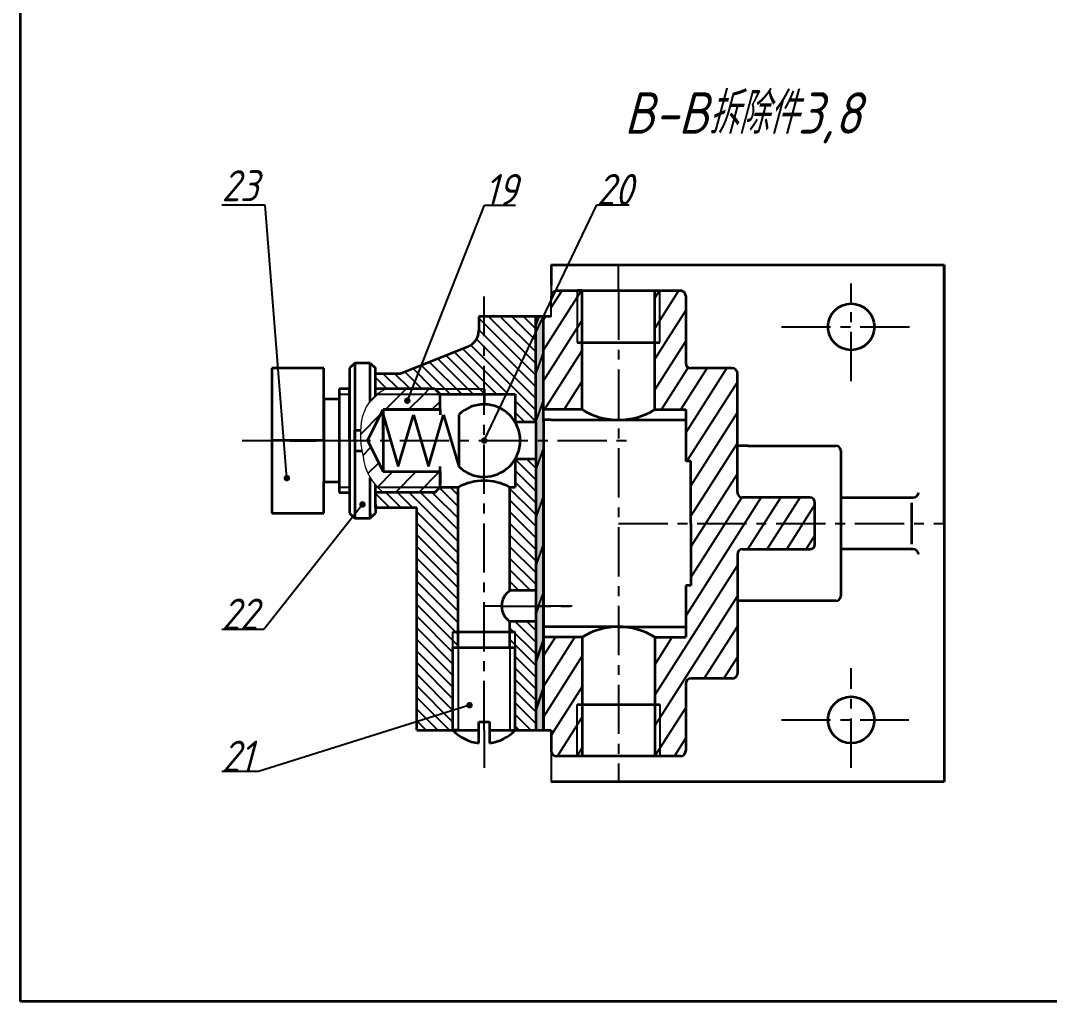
# Model space of a CAD drawing. Header units: millimetres. Extents: x -201 to 1014, y 169 to 592.
# Drawn here: x -200.8 to -1.8, y 168.8 to 358.4 of the extents above; entities that cross this region are included whole.
import ezdxf

# ---------------------------------------------------------------- set-up
doc = ezdxf.new("R2010")
doc.units = ezdxf.units.MM
doc.header["$LTSCALE"] = 0.3
doc.linetypes.add('CENTER', pattern=[50.8, 31.75, -6.35, 6.35, -6.35])
doc.layers.add('cushi', color=7, linetype='Continuous', lineweight=35)
doc.layers.add('cushixian', color=7, linetype='Continuous', lineweight=35)
for name, color, linetype in [('xi', 7, 'Continuous'), ('xishixian', 7, 'Continuous'), ('zhongxin', 7, 'CENTER'), ('zhongxinxian', 7, 'CENTER')]:
    doc.layers.add(name, color=color, linetype=linetype)
doc.styles.get("Standard").update_dxf_attribs({"font": 'gbeitc.shx', "height": 4, "bigfont": 'gbcbig.shx'})
doc.dimstyles.new('ISO-25', dxfattribs={"dimtxt": 6, "dimasz": 5, "dimexe": 1.25, "dimexo": 0.625, "dimtad": 1, "dimtxsty": 'Standard', "dimcen": 2.5, "dimadec": 0, "dimazin": 0, "dimtfac": 1, "dimtmove": 0, "dimatfit": 3, "dimfxl": 0, "dimarcsym": 0})
pattern_1 = [(45, (-1036.6642, -349.3497), (-2.245064, 2.245064), [])]
pattern_2 = [(70, (-1036.6642, -349.3497), (-2.983524, 1.085914), [])]
pattern_3 = [(315, (575.8337, -75.075), (1.122532, 1.122532), [])]

msp = doc.modelspace()

# ---------------------------------------------------------------- hatches: boundary and pattern name
h = msp.add_hatch(color=256)
h.paths.add_polyline_path([(-101.147, 261.195), (-99.647, 261.195), (-99.647, 273.1), (-99.647, 274.348), (-99.647, 280.801), (-99.647, 301.195), (-101.147, 301.195), (-101.147, 280.801), (-101.147, 273.59)])
h.paths.add_polyline_path([(-99.647, 261.195), (-101.147, 261.195), (-101.147, 245.195), (-99.647, 245.195)])
h.paths.add_polyline_path([(-99.647, 245.195), (-101.147, 245.195), (-101.147, 221.195), (-99.647, 221.195)])
at = {"layer": 'cushixian'}
h = msp.add_hatch(dxfattribs=at)
h.set_pattern_fill('ANSI31', color=256, angle=25, style=0)
h.set_pattern_definition(pattern_2)
h.paths.add_polyline_path([(-99.647, 245.195), (-100.938, 245.195), (-101.147, 245.195), (-101.147, 221.195), (-99.647, 221.195)])
at = {"layer": 'xi'}
h = msp.add_hatch(dxfattribs=at)
h.set_pattern_fill('ANSI31', color=256, angle=12.5, style=0)
h.set_pattern_definition([(57.5, (575.8337, -75.075), (-2.677768, 1.705926), [])])
h.paths.add_polyline_path([(-77.147, 226.195), (-78.147, 226.195), (-78.147, 216.195), (-77.147, 216.195)])
h.paths.add_polyline_path([(-92.147, 226.195), (-93.147, 226.195), (-93.147, 216.195), (-92.147, 216.195)], flags=16)
h.paths.add_polyline_path([(-77.147, 306.195), (-78.147, 306.195), (-78.147, 296.195), (-77.147, 296.195)])
h.paths.add_polyline_path([(-92.147, 306.195), (-93.147, 306.195), (-93.147, 296.195), (-92.147, 296.195)], flags=17)
h.paths.add_polyline_path([(-72.147, 277.195), (-62.147, 277.195), (-62.147, 291.195), (-72.147, 291.195), (-72.147, 299.195), (-77.147, 299.195), (-77.147, 296.195), (-78.147, 296.195), (-78.147, 283.195), (-72.147, 283.195)])
h.paths.add_polyline_path([(-92.147, 296.195), (-93.147, 296.195), (-93.147, 306.195), (-98.147, 306.195), (-98.147, 301.195), (-99.647, 301.195), (-99.647, 283.195), (-97.742, 283.195), (-92.147, 283.195)])
h.paths.add_polyline_path([(-77.147, 299.195), (-72.147, 299.195), (-72.147, 306.195), (-77.147, 306.195)])
h.paths.add_polyline_path([(-62.147, 277.195), (-72.147, 277.195), (-72.147, 273.195), (-71.147, 273.195), (-71.147, 261.195), (-47.147, 261.195), (-47.147, 266.195), (-62.147, 266.195)])
h.paths.add_polyline_path([(-78.147, 226.195), (-77.147, 226.195), (-77.147, 223.195), (-72.147, 223.195), (-72.147, 231.195), (-62.147, 231.195), (-62.147, 256.195), (-47.147, 256.195), (-47.147, 261.195), (-71.147, 261.195), (-71.147, 249.195), (-72.147, 249.195), (-72.147, 239.195), (-78.147, 239.195)])
h.paths.add_polyline_path([(-98.147, 216.195), (-93.147, 216.195), (-93.147, 226.195), (-92.147, 226.195), (-92.147, 239.195), (-97.742, 239.195), (-99.647, 239.195), (-99.647, 221.195), (-98.147, 221.195)])
h.paths.add_polyline_path([(-72.147, 223.195), (-77.147, 223.195), (-77.147, 216.195), (-72.147, 216.195)])
h = msp.add_hatch(dxfattribs=at)
h.set_pattern_fill('ANSI31', color=256, scale=0.5, angle=270, style=0)
h.set_pattern_definition(pattern_3)
h.paths.add_polyline_path([(-116.147, 261.195), (-116.147, 266.195), (-116.147, 268.195), (-119.647, 268.195), (-120.647, 267.195), (-132.147, 267.195), (-132.147, 266.195), (-132.147, 264.912), (-132.147, 264.195), (-124.147, 264.195), (-124.147, 261.195), (-124.147, 221.195), (-117.147, 221.195), (-117.147, 237.195), (-117.147, 240.195), (-116.147, 240.195)])
h.paths.add_polyline_path([(-116.147, 240.195), (-117.147, 240.195), (-117.147, 237.195), (-116.147, 237.195)], flags=16)
h.paths.add_polyline_path([(-101.147, 242.195), (-106.147, 242.195), (-106.147, 240.195), (-105.147, 240.195), (-105.147, 237.195), (-105.147, 221.195), (-101.147, 221.195)])
h.paths.add_polyline_path([(-105.147, 240.195), (-106.147, 240.195), (-106.147, 237.195), (-105.147, 237.195)], flags=17)
h.paths.add_polyline_path([(-111.147, 301.195), (-112.147, 301.195), (-112.147, 298.497, -0.3066784), (-114.284, 295.34), (-127.147, 290.195), (-132.147, 290.195), (-132.147, 287.195), (-120.647, 287.195), (-111.147, 287.195)])
h.paths.add_polyline_path([(-101.147, 301.195), (-111.147, 301.195), (-111.147, 286.195), (-105.647, 286.195), (-105.147, 286.195), (-105.147, 280.801), (-101.147, 280.801)])
h.paths.add_polyline_path([(-111.147, 287.195), (-120.647, 287.195), (-119.647, 286.195), (-111.147, 286.195)])
h = msp.add_hatch(dxfattribs=at)
h.set_pattern_fill('ANSI31', color=256, angle=25, style=0)
h.set_pattern_definition(pattern_2)
h.paths.add_polyline_path([(-99.647, 301.195), (-101.147, 301.195), (-101.147, 290.998), (-101.147, 280.801), (-99.647, 280.801)])
h.paths.add_polyline_path([(-99.647, 277.195), (-101.147, 277.195), (-101.147, 273.59), (-101.147, 261.195), (-99.647, 261.195), (-99.647, 274.348)])
h.paths.add_polyline_path([(-99.647, 261.195), (-101.147, 261.195), (-101.147, 245.195), (-99.647, 245.195)])
h = msp.add_hatch(dxfattribs=at)
h.set_pattern_fill('ANSI31', color=256, scale=0.5, angle=270, style=0)
h.set_pattern_definition(pattern_3)
h.paths.add_polyline_path([(-101.147, 273.59), (-105.147, 273.59), (-105.147, 268.195), (-106.147, 268.195), (-106.147, 266.195), (-106.147, 248.195), (-101.147, 248.195)])
at = {"layer": 'xishixian'}
h = msp.add_hatch(dxfattribs=at)
h.set_pattern_fill('ANSI31', color=256, style=0)
h.set_pattern_definition(pattern_1)
h.paths.add_polyline_path([(-120.647, 287.195), (-130.074, 287.195, 0.0601405), (-131.753, 286.195), (-119.647, 286.195)])
h = msp.add_hatch(dxfattribs=at)
h.set_pattern_fill('ANSI31', color=256, style=0)
h.set_pattern_definition(pattern_1)
h.paths.add_polyline_path([(-119.647, 286.195), (-130.918, 286.195), (-131.753, 286.195, 0.2021013), (-134.869, 280.684, 0.0930254), (-134.531, 274.142, 0.1634343), (-131.759, 268.195), (-119.647, 268.195), (-119.647, 271.195), (-130.647, 271.195), (-133.647, 277.195), (-130.647, 283.195), (-119.647, 283.195)])
h.paths.add_polyline_path([(-119.647, 268.195), (-131.759, 268.195, 0.0360885), (-130.66, 267.195), (-120.647, 267.195)])

# ---------------------------------------------------------------- linework, layer by layer
for p, q in [((-98.147, 307.195), (-98.147, 305.195)), ((-98.147, 301.195), (-98.147, 305.195)), ((-98.147, 217.195), (-98.147, 211.195))]:
    msp.add_line(p, q)
msp.add_arc((-97.147, 305.195), 1, 90, 180)
at = {"layer": 'cushi'}
for p, q in [((-200.757, 168.761), (-200.757, 552.761)), ((307.243, 168.761), (-200.757, 168.761))]:
    msp.add_line(p, q, dxfattribs=at)
at = {"layer": 'cushi', "linetype": 'Continuous', "lineweight": 35}
for p, q in [((-98.147, 311.195), (-22.147, 311.195)), ((-22.147, 311.195), (-22.147, 211.195)), ((-22.147, 211.195), (-98.147, 211.195))]:
    msp.add_line(p, q, dxfattribs=at)
at = {"layer": 'cushi', "lineweight": 35}
msp.add_line((-22.147, 261.195), (-22.147, 311.195), dxfattribs=at)
at = {"layer": 'cushixian'}
for p, q in [((-98.147, 311.195), (-98.147, 307.195)), ((-97.147, 306.195), (-73.147, 306.195)), ((-92.147, 306.195), (-93.147, 306.195)), ((-92.147, 283.195), (-92.147, 306.195)), ((-85.147, 306.195), (-85.147, 306.195)), ((-78.147, 283.195), (-78.147, 306.195)), ((-72.147, 305.195), (-72.147, 292.195)), ((-98.147, 301.195), (-112.147, 301.195)), ((-112.147, 301.195), (-112.147, 298.497)), ((-101.147, 280.801), (-101.147, 301.195)), ((-99.647, 280.801), (-99.647, 301.195)), ((-114.284, 295.34), (-127.147, 290.195)), ((-93.147, 296.195), (-78.147, 296.195)), ((-78.147, 296.195), (-77.147, 296.195)), ((-142.147, 291.195), (-152.147, 291.195)), ((-152.147, 291.195), (-152.147, 263.195)), ((-142.147, 277.195), (-142.147, 291.195)), ((-136.147, 292.195), (-137.147, 291.195)), ((-137.147, 291.195), (-137.147, 263.195)), ((-133.147, 292.195), (-136.147, 292.195)), ((-136.147, 292.195), (-136.147, 262.195)), ((-133.147, 292.195), (-132.147, 291.195)), ((-133.147, 284.823), (-133.147, 292.195)), ((-132.147, 285.871), (-132.147, 291.195)), ((-63.147, 291.195), (-71.147, 291.195)), ((-132.147, 290.195), (-127.147, 290.195)), ((-132.147, 285.871), (-132.147, 290.195)), ((-127.147, 290.195), (-127.147, 290.195)), ((-62.147, 267.195), (-62.147, 290.195)), ((-137.147, 287.195), (-139.147, 287.195)), ((-139.147, 287.195), (-139.147, 267.195)), ((-137.147, 277.195), (-137.147, 287.195)), ((-120.647, 287.195), (-132.147, 287.195)), ((-120.647, 287.195), (-119.647, 286.195)), ((-111.147, 287.195), (-111.147, 284.195)), ((-139.147, 285.195), (-142.147, 285.195)), ((-142.147, 285.195), (-142.147, 269.195)), ((-132.147, 285.887), (-132.147, 286.195)), ((-119.647, 286.195), (-105.647, 286.195)), ((-119.647, 283.195), (-119.647, 286.195)), ((-106.147, 286.195), (-105.147, 286.195)), ((-105.147, 286.195), (-105.147, 280.801)), ((-105.147, 286.195), (-105.147, 280.801)), ((-133.647, 277.195), (-130.647, 283.195)), ((-130.647, 283.195), (-119.647, 283.195)), ((-119.647, 283.195), (-130.647, 283.195)), ((-130.647, 283.195), (-130.647, 271.195)), ((-130.647, 283.195), (-130.647, 283.195)), ((-130.647, 277.195), (-130.647, 283.195)), ((-130.647, 283.195), (-119.647, 283.195)), ((-119.647, 283.195), (-130.647, 283.195)), ((-119.647, 283.195), (-119.647, 282.195)), ((-97.742, 283.195), (-99.647, 283.195)), ((-92.147, 283.195), (-97.742, 283.195)), ((-78.147, 283.195), (-72.147, 283.195)), ((-72.147, 283.195), (-72.147, 273.195)), ((-130.647, 277.195), (-130.647, 282.195)), ((-130.647, 282.195), (-127.727, 272.195)), ((-127.727, 272.195), (-124.807, 282.195)), ((-124.807, 282.195), (-121.887, 272.195)), ((-121.887, 272.195), (-118.967, 282.195)), ((-118.967, 282.195), (-116.046, 272.195)), ((-116.046, 282.195), (-116.046, 272.195)), ((-105.147, 280.801), (-101.147, 280.801)), ((-101.147, 280.801), (-101.147, 273.59)), ((-98.147, 281.195), (-99.647, 281.195)), ((-99.647, 281.195), (-99.647, 280.801)), ((-99.647, 280.801), (-99.647, 273.634)), ((-98.147, 281.195), (-72.147, 281.195)), ((-136.147, 277.195), (-136.147, 279.195)), ((-136.147, 279.195), (-135.006, 279.195)), ((-142.147, 277.195), (-152.147, 277.195)), ((-148.689, 277.195), (-143.615, 277.195)), ((-136.147, 277.195), (-136.147, 275.195)), ((-133.647, 277.195), (-130.647, 271.195)), ((-136.147, 275.195), (-134.752, 275.195)), ((-60.147, 276.195), (-62.147, 276.195)), ((-60.147, 276.195), (-43.147, 276.195)), ((-42.147, 275.195), (-42.147, 247.195)), ((-101.147, 273.59), (-105.147, 273.59)), ((-105.147, 273.59), (-105.147, 268.195)), ((-101.147, 273.59), (-101.147, 221.195)), ((-101.147, 273.59), (-101.147, 261.195)), ((-99.647, 221.195), (-99.647, 274.348)), ((-99.647, 274.348), (-99.647, 250.68)), ((-99.647, 273.1), (-99.647, 221.195)), ((-71.147, 273.195), (-72.147, 273.195)), ((-71.147, 261.195), (-71.147, 273.195)), ((-130.647, 271.195), (-119.647, 271.195)), ((-130.647, 271.195), (-119.647, 271.195)), ((-119.647, 271.195), (-119.647, 272.195)), ((-119.647, 271.195), (-119.647, 268.695)), ((-119.647, 268.695), (-119.647, 271.195)), ((-119.647, 268.195), (-119.647, 271.195)), ((-142.147, 269.195), (-139.147, 269.195)), ((-142.147, 263.195), (-142.147, 269.195)), ((-133.147, 267.439), (-133.147, 270.027)), ((-132.147, 266.195), (-132.147, 268.627)), ((-139.147, 267.195), (-137.147, 267.195)), ((-133.147, 265.947), (-133.147, 267.439)), ((-120.647, 267.195), (-132.147, 267.195)), ((-120.647, 267.195), (-119.647, 268.195)), ((-119.647, 268.195), (-116.147, 268.195)), ((-116.147, 266.195), (-116.147, 268.195)), ((-106.147, 268.195), (-105.147, 268.195)), ((-106.147, 266.195), (-106.147, 268.195)), ((-62.147, 267.195), (-62.147, 267.195)), ((-133.147, 262.195), (-133.147, 265.947)), ((-132.147, 264.912), (-132.147, 266.195)), ((-132.147, 264.195), (-132.147, 264.912)), ((-132.147, 264.912), (-132.147, 263.195)), ((-119.647, 266.195), (-119.647, 266.195)), ((-116.147, 237.195), (-116.147, 266.195)), ((-106.147, 248.195), (-106.147, 266.195)), ((-48.147, 266.195), (-61.147, 266.195)), ((-47.147, 257.195), (-47.147, 265.195)), ((-42.147, 266.195), (-28.147, 266.195)), ((-28.508, 265.195), (-28.508, 257.195)), ((-152.147, 263.195), (-142.147, 263.195)), ((-137.147, 263.195), (-136.147, 262.195)), ((-133.147, 263.195), (-133.147, 262.195)), ((-133.147, 262.195), (-132.147, 263.195)), ((-124.147, 264.195), (-132.147, 264.195)), ((-124.147, 221.195), (-124.147, 264.195)), ((-136.147, 262.195), (-133.147, 262.195)), ((-71.147, 261.195), (-71.147, 249.195)), ((-62.147, 255.195), (-62.147, 232.195)), ((-61.147, 256.195), (-48.147, 256.195)), ((-28.147, 256.195), (-42.147, 256.195)), ((-71.147, 249.195), (-72.147, 249.195)), ((-72.147, 249.195), (-72.147, 239.195)), ((-101.147, 248.195), (-106.147, 248.195)), ((-43.147, 246.195), (-62.147, 246.195)), ((-106.147, 237.195), (-106.147, 242.195)), ((-101.147, 242.195), (-106.147, 242.195)), ((-85.147, 241.195), (-99.647, 241.195)), ((-85.147, 241.195), (-72.147, 241.195)), ((-117.147, 240.195), (-105.147, 240.195)), ((-97.742, 239.195), (-99.647, 239.195)), ((-92.147, 239.195), (-97.742, 239.195)), ((-92.147, 239.195), (-92.147, 216.195)), ((-78.147, 239.195), (-78.147, 216.195)), ((-78.147, 239.195), (-72.147, 239.195)), ((-117.147, 221.195), (-117.147, 237.195)), ((-117.147, 237.195), (-105.147, 237.195)), ((-105.147, 221.195), (-105.147, 237.195)), ((-63.147, 231.195), (-71.147, 231.195)), ((-72.147, 230.195), (-72.147, 217.195)), ((-93.147, 226.195), (-78.147, 226.195)), ((-78.147, 226.195), (-77.147, 226.195)), ((-124.147, 221.195), (-112.147, 221.195)), ((-116.147, 221.195), (-117.147, 221.195)), ((-112.147, 218.681), (-112.147, 222.815)), ((-112.147, 222.815), (-110.098, 222.815)), ((-110.098, 222.815), (-110.098, 218.687)), ((-110.098, 221.195), (-98.147, 221.195)), ((-106.147, 221.195), (-105.147, 221.195)), ((-98.147, 221.195), (-98.147, 217.195)), ((-73.147, 216.195), (-97.147, 216.195))]:
    msp.add_line(p, q, dxfattribs=at)
at = {"layer": 'cushixian', "color": 7, "lineweight": 0}
for p, q in [((-120.647, 267.195), (-132.147, 267.195)), ((-132.147, 267.195), (-132.147, 266.195)), ((-119.647, 268.195), (-120.647, 267.195)), ((-116.147, 268.195), (-119.647, 268.195)), ((-116.147, 266.195), (-116.147, 268.195)), ((-132.147, 266.195), (-132.147, 264.912)), ((-132.147, 264.912), (-132.147, 264.195)), ((-116.147, 261.195), (-116.147, 266.195)), ((-132.147, 264.195), (-124.147, 264.195)), ((-124.147, 264.195), (-124.147, 261.195)), ((-124.147, 261.195), (-124.147, 221.195)), ((-116.147, 240.195), (-116.147, 261.195)), ((-101.147, 242.195), (-106.147, 242.195)), ((-106.147, 242.195), (-106.147, 240.195)), ((-101.147, 221.195), (-101.147, 242.195)), ((-117.147, 237.195), (-117.147, 240.195)), ((-117.147, 240.195), (-116.147, 240.195)), ((-106.147, 240.195), (-105.147, 240.195)), ((-105.147, 240.195), (-105.147, 237.195)), ((-117.147, 221.195), (-117.147, 237.195)), ((-105.147, 237.195), (-105.147, 221.195)), ((-124.147, 221.195), (-117.147, 221.195)), ((-105.147, 221.195), (-101.147, 221.195))]:
    msp.add_line(p, q, dxfattribs=at)
at = {"layer": 'cushixian'}
for centre in [(-40.147, 299.195), (-40.147, 223.195)]:
    msp.add_circle(centre, 4.5, dxfattribs=at)
for centre, radius, start, end in [((-73.147, 305.195), 1, 0, 90), ((-115.547, 298.497), 3.4, 291.80141, 360), ((-71.147, 292.195), 1, 180, 270), ((-63.147, 290.195), 1, 0, 90), ((-111.147, 277.195), 7, 225.58469, 134.41531), ((-85.147, 294.445), 13.25, 238.10921, 301.89079), ((-43.147, 275.195), 1, 0, 90), ((-111.147, 258.759), 10.679, 62.08117, 117.91883), ((-61.147, 267.195), 1, 180, 270), ((-28.147, 267.195), 1, 270, 0), ((-48.147, 265.195), 1, 0, 90), ((-48.147, 257.195), 1, 270, 0), ((-61.147, 255.195), 1, 90, 180), ((-28.147, 255.195), 1, 0, 90), ((-104.147, 245.195), 3.606, 123.69007, 236.30993), ((-43.147, 247.195), 1, 270, 0), ((-85.147, 227.945), 13.25, 58.10921, 121.89079), ((-71.147, 230.195), 1, 90, 180), ((-63.147, 232.195), 1, 270, 0), ((-111.147, 226.898), 8.278, 223.54643, 263.06157), ((-111.147, 226.898), 8.278, 277.28102, 316.45357), ((-97.147, 217.195), 1, 180, 270), ((-73.147, 217.195), 1, 270, 0)]:
    msp.add_arc(centre, radius, start, end, dxfattribs=at)
at = {"layer": 'cushixian', "lineweight": 0}
for centre, radius, start, end in [((-117.272, 278.315), 17.756, 172.33435, 193.59303), ((-124.291, 275.295), 10.304, 186.42516, 231.82058)]:
    msp.add_arc(centre, radius, start, end, dxfattribs=at)
at = {"layer": 'xi'}
for p, q in [((-139.147, 286.195), (-137.147, 286.195)), ((-139.147, 268.195), (-137.147, 268.195))]:
    msp.add_line(p, q, dxfattribs=at)
at = {"layer": 'xishixian'}
for p, q in [((-93.147, 306.195), (-93.147, 296.195)), ((-77.147, 296.195), (-77.147, 306.195)), ((-120.647, 287.195), (-111.147, 287.195)), ((-132.147, 286.195), (-119.647, 286.195)), ((-132.147, 268.195), (-119.647, 268.195)), ((-117.147, 237.195), (-117.147, 240.195)), ((-105.147, 237.195), (-105.147, 240.195)), ((-116.147, 237.195), (-116.147, 221.195)), ((-106.147, 237.195), (-106.147, 221.195)), ((-93.147, 216.195), (-93.147, 226.195)), ((-77.147, 226.195), (-77.147, 216.195)), ((-112.147, 218.815), (-112.147, 221.768)), ((-112.147, 221.195), (-112.147, 218.815)), ((-110.098, 222.814), (-110.098, 222.814))]:
    msp.add_line(p, q, dxfattribs=at)
at = {"layer": 'xishixian', "color": 7, "lineweight": 0}
for p, q in [((-119.647, 286.195), (-130.918, 286.195)), ((-119.647, 283.195), (-119.647, 286.195)), ((-133.647, 277.195), (-130.647, 283.195)), ((-130.647, 283.195), (-119.647, 283.195)), ((-130.647, 271.195), (-133.647, 277.195)), ((-119.647, 271.195), (-130.647, 271.195)), ((-119.647, 268.195), (-119.647, 271.195)), ((-131.759, 268.195), (-119.647, 268.195))]:
    msp.add_line(p, q, dxfattribs=at)
msp.add_arc((-126.771, 279.742), 8.152, 113.89711, 173.36632, dxfattribs=at)
at = {"layer": 'zhongxin'}
for q in [(-85.147, 311.195), (-85.147, 211.195)]:
    msp.add_line((-85.147, 306.195), q, dxfattribs=at)
at = {"layer": 'zhongxinxian'}
for p, q in [((-40.147, 288.695), (-40.147, 307.595)), ((-111.147, 221.195), (-111.147, 305.089)), ((-101.147, 301.195), (-101.147, 290.998)), ((-53.647, 299.195), (-28.49, 299.195)), ((-157.887, 277.195), (-82.579, 277.195)), ((-85.147, 261.195), (-22.147, 261.195)), ((-85.147, 261.195), (-22.147, 261.195)), ((-107.753, 245.195), (-111.147, 245.195)), ((-107.753, 245.195), (-94.123, 245.195)), ((-94.123, 245.195), (-100.938, 245.195)), ((-40.147, 213.949), (-40.147, 233.222)), ((-53.647, 223.195), (-29.015, 223.195)), ((-111.147, 221.195), (-111.147, 213.924)), ((-22.147, 211.195), (-40.147, 211.195))]:
    msp.add_line(p, q, dxfattribs=at)

# ---------------------------------------------------------------- texts
at = {"layer": 'xi'}
for s, height, p in [('B-B拆除件3,8', 8, (-84.015, 336.542)), ('23', 6, (-161.858, 323.484)), ('19', 6, (-111.046, 322.752)), ('20', 6, (-89.359, 322.763)), ('22', 6, (-161.858, 240.663)), ('21', 6, (-161.858, 213.186))]:
    msp.add_text(s, height=height, dxfattribs=at).set_placement(p)

# ---------------------------------------------------------------- leaders
for points in [[(-149.27, 269.956), (-153.464, 322.752), (-161.858, 322.752)], [(-125.968, 284.916), (-111.046, 322.752), (-105.046, 322.752)], [(-111.093, 277.208), (-89.359, 322.763), (-83.082, 322.763)], [(-134.641, 264.86), (-153.688, 240.663), (-161.858, 240.663)], [(-113.951, 226.035), (-154.772, 213.186), (-161.858, 213.186)]]:
    msp.add_leader(points, dimstyle='ISO-25', override={"dimgap": 0.625, "dimtad": 0, "dimldrblk": 'DotSmall'}, dxfattribs=at)

doc.saveas('drawing.dxf')
